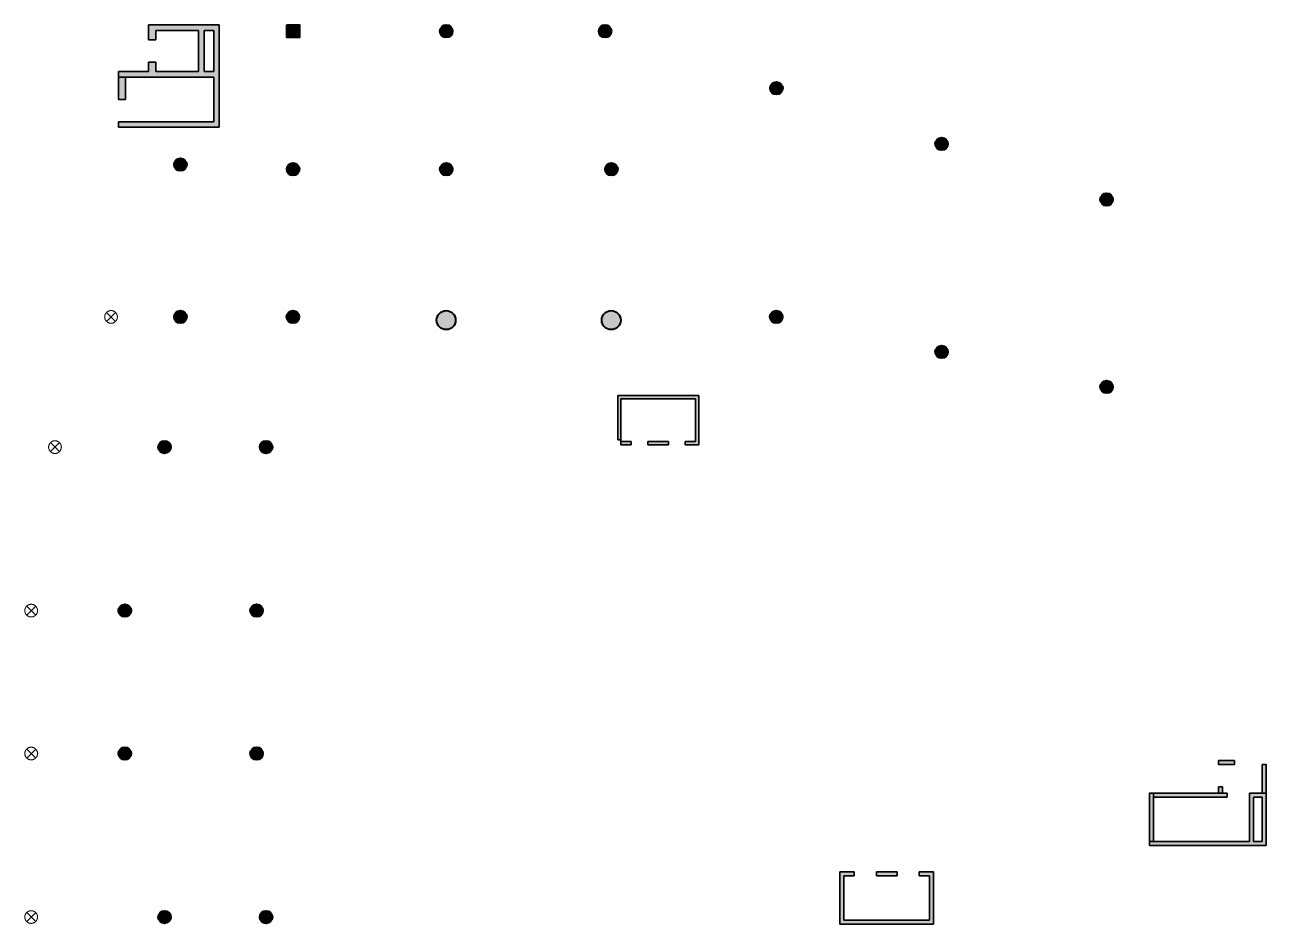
# Model space of a CAD drawing. Header units: millimetres. Extents: x 30500 to 192000, y 8450 to 78600.
# Drawn here: x 113800 to 192000, y 8450 to 65100 of the extents above; entities that cross this region are included whole.
import ezdxf

# ---------------------------------------------------------------- set-up
doc = ezdxf.new("R2010")
doc.units = ezdxf.units.MM
doc.linetypes.add('DASHED2', pattern=[9.525, 6.35, -3.175])
doc.linetypes.add('HIDDEN2', pattern=[4.7625, 3.175, -1.5875])
doc.layers.get('0').update_dxf_attribs({"lineweight": 20})
doc.layers.get('Defpoints').update_dxf_attribs({"color": 151, "lineweight": 9})
for name, color, linetype, lineweight in [('NDC_S-COLUMN', 4, 'Continuous', 40), ('NDC_S_HATCH COLUMN AND WALL', 251, 'Continuous', 13), ('NDC_S_HIDDEN', 8, 'HIDDEN2', 13), ('NDC_S_OPENING', 9, 'DASHED2', 13), ('POD_Core wall_12.1(1F)$0$NDC_S_WALL', 6, 'Continuous', 35), ('POD_Core wall_18.1(1F-3F)$0$NDC_S_WALL', 6, 'Continuous', 35), ('POD_Core wall_19(B1-3F)$0$NDC_S_WALL', 6, 'Continuous', 35)]:
    doc.layers.add(name, color=color, linetype=linetype, lineweight=lineweight)

# ---------------------------------------------------------------- blocks, each defined once
blk = doc.blocks.new('cot')
at = {"layer": 'NDC_S_HATCH COLUMN AND WALL', "ltscale": 0.005}
h = blk.add_hatch(color=256, dxfattribs=at)
h.dxf.hatch_style = 1
h.paths.add_polyline_path([(-0.5, 0.5), (0.5, 0.5), (0.5, -0.5), (-0.5, -0.5)])
at = {"layer": 'NDC_S-COLUMN', "ltscale": 0.005}
blk.add_lwpolyline([(-0.5, 0.5), (0.5, 0.5), (0.5, -0.5), (-0.5, -0.5)], close=True, dxfattribs=at)
blk = doc.blocks.new('cottron')
at = {"layer": 'NDC_S_HATCH COLUMN AND WALL'}
h = blk.add_hatch(color=256, dxfattribs=at)
h.dxf.hatch_style = 1
h.paths.add_polyline_path([(-0.5, 0, 1), (0.5, 0, 1)])
at = {"layer": 'NDC_S-COLUMN', "ltscale": 0.005}
blk.add_circle((0, 0), 0.5, dxfattribs=at)
blk = doc.blocks.new('cottrondung')
at = {"layer": 'NDC_S_HIDDEN', "ltscale": 100}
for p, q in [((-0.354, 0.354), (0.354, -0.354)), ((0.354, 0.354), (-0.354, -0.354))]:
    blk.add_line(p, q, dxfattribs=at)
blk.add_circle((0, 0), 0.5, dxfattribs=at)
blk = doc.blocks.new('A$C6AF0583A')
at = {"color": 4, "linetype": 'ByBlock'}
for p, q in [((-179, 200), (-179, 28.5)), ((-157, 6.5), (157, 6.5)), ((179, 28.5), (179, 200)), ((-179, -28.5), (-179, -200)), ((157, -6.5), (-157, -6.5)), ((179, -200), (179, -28.5))]:
    blk.add_line(p, q, dxfattribs=at)
for points in [[(-179, -200), (-200, -200), (-200, 200), (-179, 200)], [(179, 200), (200, 200), (200, -200), (179, -200)]]:
    blk.add_lwpolyline(points, dxfattribs=at)
for centre, start, end in [((-157, 28.5), 180, 270), ((157, 28.5), 270, 0), ((-157, -28.5), 90, 180), ((157, -28.5), 0, 90)]:
    blk.add_arc(centre, 22, start, end, dxfattribs=at)
at = {"layer": 'Defpoints', "color": 4}
for p, q in [((6.5, 0), (-6.5, 0)), ((0, -6.5), (0, 6.5))]:
    blk.add_line(p, q, dxfattribs=at)
blk = doc.blocks.new('A$Ce0c4a0bb')
blk.add_blockref('A$C6AF0583A', (0, 0))

msp = doc.modelspace()

# ---------------------------------------------------------------- hatches: boundary and pattern name
at = {"layer": 'NDC_S_HATCH COLUMN AND WALL'}
h = msp.add_hatch(color=256, dxfattribs=at)
h.dxf.hatch_style = 1
h.paths.add_polyline_path([(126050, 65100), (121600, 65100), (121600, 64150), (122050, 64150), (122050, 64750), (124750, 64750), (124750, 62150), (122050, 62150), (122050, 62750), (121600, 62750), (121600, 62150), (119700, 62150), (119700, 61800), (125700, 61800), (125700, 59000), (119700, 59000), (119700, 58650), (126050, 58650)])
h.paths.add_polyline_path([(125700, 62150), (125100, 62150), (125100, 64750), (125700, 64750)], flags=16)
h.paths.add_polyline_path([(191200, 16450), (191750, 16450), (191750, 13650), (191200, 13650)], flags=16)
h.paths.add_polyline_path([(184650, 13650), (184900, 13650), (184900, 16700), (184650, 16700)], flags=17)
h.paths.add_polyline_path([(189550, 16450), (189550, 16700), (184900, 16700), (184900, 16450)])
h.paths.add_polyline_path([(190950, 16700), (190950, 13650), (184650, 13650), (184650, 13400), (192000, 13400), (192000, 16700)])
h = msp.add_hatch(color=256, dxfattribs=at)
h.dxf.hatch_style = 1
h.paths.add_polyline_path([(120150, 60400), (119700, 60400), (119700, 61800), (120150, 61800)])
at = {"layer": 'NDC_S_HATCH COLUMN AND WALL', "ltscale": 200}
h = msp.add_hatch(color=256, dxfattribs=at)
h.dxf.hatch_style = 1
h.paths.add_polyline_path([(156250, 41750), (151150, 41750), (151150, 38950), (151350, 38950), (151350, 41550), (156050, 41550), (156050, 38850), (155400, 38850), (155400, 38650), (156250, 38650)])
h.paths.add_polyline_path([(154350, 38850), (153050, 38850), (153050, 38650), (154350, 38650)])
h.paths.add_polyline_path([(152000, 38850), (151350, 38850), (151350, 38650), (152000, 38650)], flags=17)
h = msp.add_hatch(color=256, dxfattribs=at)
h.dxf.hatch_style = 1
h.paths.add_polyline_path([(120300, 28400), (119900, 28400), (119900, 28384), (120094, 28384), (120094, 28016), (119900, 28016), (119900, 28000), (120300, 28000), (120300, 28016), (120106, 28016), (120106, 28384), (120300, 28384)])
h = msp.add_hatch(color=256, dxfattribs=at)
h.dxf.hatch_style = 1
h.paths.add_polyline_path([(128406, 28384), (128600, 28384), (128600, 28400), (128200, 28400), (128200, 28384), (128394, 28384), (128394, 28016), (128200, 28016), (128200, 28000), (128600, 28000), (128600, 28016), (128406, 28016)])
h = msp.add_hatch(color=256, dxfattribs=at)
h.dxf.hatch_style = 1
h.paths.add_polyline_path([(120300, 19400), (119900, 19400), (119900, 19384), (120094, 19384), (120094, 19016), (119900, 19016), (119900, 19000), (120300, 19000), (120300, 19016), (120106, 19016), (120106, 19384), (120300, 19384)])
h = msp.add_hatch(color=256, dxfattribs=at)
h.dxf.hatch_style = 1
h.paths.add_polyline_path([(128406, 19384), (128600, 19384), (128600, 19400), (128200, 19400), (128200, 19384), (128394, 19384), (128394, 19016), (128200, 19016), (128200, 19000), (128600, 19000), (128600, 19016), (128406, 19016)])
at = {"layer": 'NDC_S_HATCH COLUMN AND WALL'}
h = msp.add_hatch(color=256, dxfattribs=at)
h.dxf.hatch_style = 1
h.paths.add_polyline_path([(192000, 18500), (191750, 18500), (191750, 16700), (192000, 16700)])
h.paths.add_polyline_path([(190000, 18500), (190000, 18750), (189000, 18750), (189000, 18500)])
h.paths.add_polyline_path([(189250, 16700), (189250, 17100), (189000, 17100), (189000, 16700)])
at = {"layer": 'NDC_S_HATCH COLUMN AND WALL', "ltscale": 200}
h = msp.add_hatch(color=256, dxfattribs=at)
h.dxf.hatch_style = 1
h.paths.add_polyline_path([(168750, 11750), (167450, 11750), (167450, 11500), (168750, 11500)], flags=17)
h.paths.add_polyline_path([(171050, 11750), (170150, 11750), (170150, 11500), (170800, 11500), (170800, 8700), (165400, 8700), (165400, 11500), (166050, 11500), (166050, 11750), (165150, 11750), (165150, 8450), (171050, 8450)])

# ---------------------------------------------------------------- linework, layer by layer
at = {"layer": 'NDC_S-COLUMN', "ltscale": 200}
for points in [[(120106, 28384), (120300, 28384), (120300, 28400), (119900, 28400), (119900, 28384), (120094, 28384), (120094, 28016), (119900, 28016), (119900, 28000), (120300, 28000), (120300, 28016), (120106, 28016)], [(128406, 28384), (128600, 28384), (128600, 28400), (128200, 28400), (128200, 28384), (128394, 28384), (128394, 28016), (128200, 28016), (128200, 28000), (128600, 28000), (128600, 28016), (128406, 28016)], [(120106, 19384), (120300, 19384), (120300, 19400), (119900, 19400), (119900, 19384), (120094, 19384), (120094, 19016), (119900, 19016), (119900, 19000), (120300, 19000), (120300, 19016), (120106, 19016)], [(128406, 19384), (128600, 19384), (128600, 19400), (128200, 19400), (128200, 19384), (128394, 19384), (128394, 19016), (128200, 19016), (128200, 19000), (128600, 19000), (128600, 19016), (128406, 19016)]]:
    msp.add_lwpolyline(points, close=True, dxfattribs=at)
at = {"layer": 'POD_Core wall_12.1(1F)$0$NDC_S_WALL', "ltscale": 200}
for p, q in [((126050, 65100), (121600, 65100)), ((121600, 65100), (121600, 64150)), ((126050, 58650), (126050, 65100)), ((122050, 64150), (121600, 64150)), ((122050, 64750), (122050, 64150)), ((124750, 64750), (124750, 62150)), ((125100, 64750), (125100, 62150)), ((125700, 64750), (125700, 62150)), ((121600, 62750), (121600, 62150)), ((122050, 62750), (121600, 62750)), ((122050, 62750), (122050, 62150)), ((119700, 58650), (126050, 58650)), ((189550, 16700), (184900, 16700)), ((192000, 16700), (190950, 16700)), ((191200, 16450), (191200, 13650)), ((191750, 13650), (191750, 16450)), ((192000, 13400), (192000, 16700)), ((184650, 13400), (192000, 13400))]:
    msp.add_line(p, q, dxfattribs=at)
for points in [[(122050, 64750), (124750, 64750)], [(125100, 64750), (125700, 64750)], [(119700, 62150), (121600, 62150)], [(119700, 62150), (119700, 61800)], [(119700, 61800), (125700, 61800)], [(122050, 62150), (124750, 62150)], [(125100, 62150), (125700, 62150)], [(125700, 61800), (125700, 59000)], [(119700, 59000), (125700, 59000)], [(119700, 59000), (119700, 58650)], [(184900, 16700), (184900, 13650), (184650, 13650), (184650, 16700), (184900, 16700)], [(184900, 16700), (184900, 16450)], [(184900, 16450), (189550, 16450)], [(189550, 16700), (189550, 16450)], [(190950, 16450), (190950, 16700)], [(190950, 16450), (190950, 13650)], [(191200, 16450), (191750, 16450)], [(184650, 13650), (190950, 13650)], [(184650, 13650), (184650, 13400)], [(191200, 13650), (191750, 13650)]]:
    msp.add_lwpolyline(points, dxfattribs=at)
at = {"layer": 'POD_Core wall_18.1(1F-3F)$0$NDC_S_WALL', "ltscale": 200}
for p, q in [((151150, 38950), (151150, 41750)), ((151150, 41750), (156250, 41750)), ((156050, 41550), (151350, 41550)), ((151350, 38850), (151350, 41550)), ((156050, 41550), (156050, 38850)), ((156250, 41750), (156250, 38650)), ((151150, 38950), (151350, 38950)), ((152000, 38850), (151350, 38850)), ((151350, 38650), (151350, 38850)), ((152000, 38650), (151350, 38650)), ((152000, 38650), (152000, 38850)), ((154350, 38850), (153050, 38850)), ((153050, 38650), (153050, 38850)), ((154350, 38650), (153050, 38650)), ((154350, 38650), (154350, 38850)), ((156050, 38850), (155400, 38850)), ((155400, 38650), (155400, 38850)), ((156250, 38650), (155400, 38650)), ((165150, 8450), (165150, 11750)), ((165150, 11750), (166050, 11750)), ((166050, 11750), (166050, 11500)), ((167450, 11750), (168750, 11750)), ((167450, 11750), (167450, 11500)), ((168750, 11750), (168750, 11500)), ((170150, 11750), (171050, 11750)), ((170150, 11750), (170150, 11500)), ((171050, 11750), (171050, 8450)), ((165400, 11500), (166050, 11500)), ((165400, 8700), (165400, 11500)), ((167450, 11500), (168750, 11500)), ((170150, 11500), (170800, 11500)), ((170800, 11500), (170800, 8700)), ((165400, 8700), (170800, 8700)), ((171050, 8450), (165150, 8450))]:
    msp.add_line(p, q, dxfattribs=at)
at = {"layer": 'POD_Core wall_19(B1-3F)$0$NDC_S_WALL', "ltscale": 200}
for points in [[(120150, 60400), (119700, 60400), (119700, 61800), (120150, 61800)], [(189000, 18750), (190000, 18750), (190000, 18500), (189000, 18500)], [(191750, 18500), (192000, 18500), (192000, 16700), (191750, 16700)], [(189000, 17100), (189250, 17100), (189250, 16700), (189000, 16700)]]:
    msp.add_lwpolyline(points, close=True, dxfattribs=at)

# ---------------------------------------------------------------- block references
at = {"xscale": 800, "yscale": 800, "zscale": 1600}
for p in [(119231, 46700), (115700, 38500), (114200, 28200), (114200, 19200), (114200, 8900)]:
    msp.add_blockref('cottrondung', p, dxfattribs=at)
at = {"layer": 'NDC_S_HATCH COLUMN AND WALL', "ltscale": 200, "zscale": 800}
for name, p, xscale, yscale in [('cot', (130700, 64700), 800, 800), ('cottron', (140350, 64700), 800, 800), ('cottron', (150350, 64700), 800, 800), ('cottron', (161150, 61105), 800, 800), ('cottron', (171550, 57602), 800, 800), ('cottron', (123600, 56300), 800, 800), ('cottron', (130700, 56000), 800, 800), ('cottron', (140350, 56000), 800, 800), ('cottron', (150750, 56000), 800, 800), ('cottron', (181950, 54098), 800, 800), ('cottron', (123600, 46700), 800, 800), ('cottron', (130690, 46700), 800, 800), ('cottron', (130690, 46700), 800, 800), ('cottron', (140340, 46500), 1200, 1200), ('cottron', (150740, 46500), 1200, 1200), ('cottron', (161140, 46700), 800, 800), ('cottron', (171550, 44496), 800, 800), ('cottron', (181950, 42291), 800, 800), ('cottron', (122600, 38500), 800, 800), ('cottron', (129000, 38500), 800, 800), ('cottron', (129000, 38500), 800, 800), ('cottron', (120100, 28200), 800, 800), ('cottron', (120100, 28200), 800, 800), ('cottron', (128400, 28200), 800, 800), ('cottron', (128400, 28200), 800, 800), ('cottron', (120100, 19200), 800, 800), ('cottron', (120100, 19200), 800, 800), ('cottron', (128400, 19200), 800, 800), ('cottron', (128400, 19200), 800, 800), ('cottron', (122600, 8900), 800, 800), ('cottron', (129000, 8900), 800, 800), ('cottron', (129000, 8900), 800, 800)]:
    msp.add_blockref(name, p, dxfattribs=dict(at, xscale=xscale, yscale=yscale))
at = {"layer": 'NDC_S_OPENING', "ltscale": 200}
msp.add_blockref('A$Ce0c4a0bb', (123600, 56300), dxfattribs=at)

doc.saveas('drawing.dxf')
